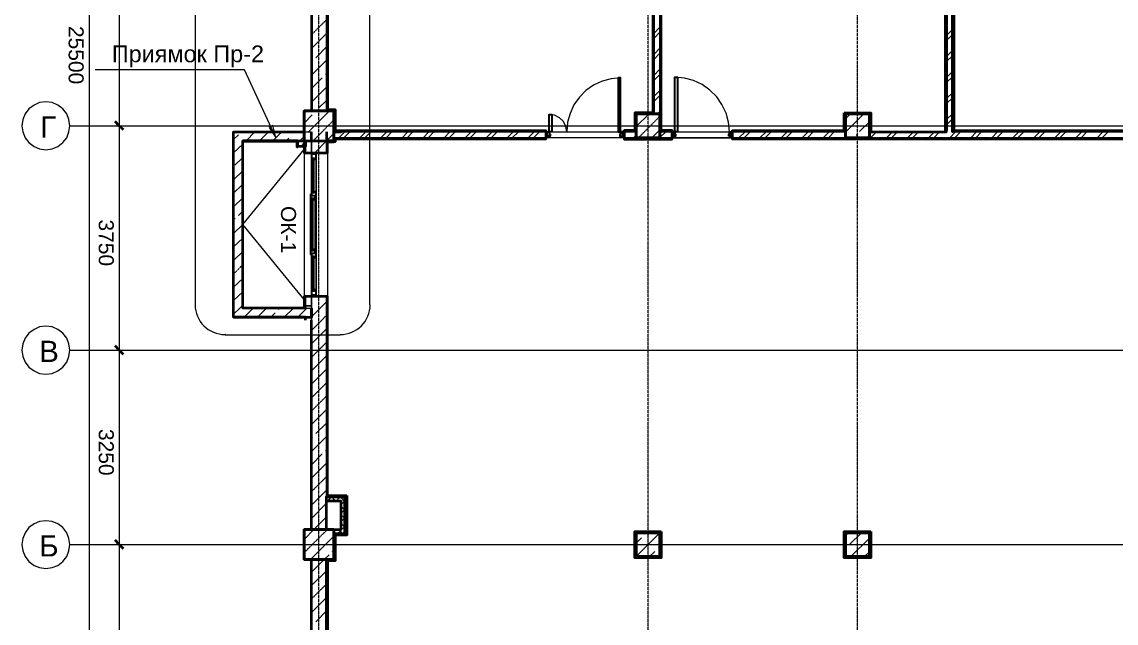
# Model space of a CAD drawing. Header units: millimetres. Extents: x -83618 to -12593, y -3271 to 55593.
# Drawn here: x -56740 to -38448, y 25109 to 35159 of the extents above; entities that cross this region are included whole.
import ezdxf

# ---------------------------------------------------------------- set-up
doc = ezdxf.new("R2010")
doc.units = ezdxf.units.MM
doc.linetypes.add('PDF_IMPORT', pattern=[1, 0.8, -0.2])
doc.layers.add('PDF _Геометрия', color=7, linetype='Continuous')
doc.layers.add('PDF _Текст', color=7, linetype='Continuous')
doc.styles.add('PDF Arial', font='arial.ttf')

msp = doc.modelspace()

# ---------------------------------------------------------------- linework, layer by layer
at = {"layer": 'PDF _Геометрия', "linetype": 'PDF_IMPORT', "lineweight": 9, "ltscale": 0.786667}
for points in [[(-51773.52465, 17656.98676), (-51773.52465, 47496.07923)], [(-46273.17257, 17656.98676), (-46273.17257, 47496.07923)], [(-42771.40877, 17656.98676), (-42771.40877, 47496.07923)]]:
    msp.add_lwpolyline(points, dxfattribs=at)
at = {"layer": 'PDF _Геометрия', "lineweight": 18}
for points in [[(-55618.26652, 46577.23674), (-55618.26652, 20769.19521)], [(-55114.38516, 46577.23674), (-55114.38516, 40424.80288), (-55114.38516, 33421.27529), (-55114.38516, 29673.92226), (-55114.38516, 26421.98199), (-55114.38516, 20769.19521)], [(-46171.54944, 33624.52156), (-46171.54944, 33641.45875), (-46171.54944, 40225.79091), (-46171.54944, 33641.45875)], [(-46074.1606, 40225.79091), (-46074.1606, 40204.61943), (-46074.1606, 33624.52156), (-46074.1606, 40204.61943)], [(-50922.43091, 30431.86146), (-50922.43091, 38498.19765)], [(-55618.26652, 35102.29128), (-55618.26652, 34310.47771), (-55618.26652, 33671.09883)], [(-52493.35518, 33226.49762), (-53018.40803, 34357.05497), (-55516.64339, 34357.05497)], [(-46734.71097, 34221.55746), (-46891.37996, 34208.85457), (-47039.58037, 34170.7459), (-47183.54647, 34102.99714), (-47310.57539, 34014.0769), (-47420.66712, 33899.75088), (-47513.82165, 33772.72196), (-47577.33611, 33628.75585), (-47619.67909, 33480.55545), (-47632.38198, 33323.88645), (-47649.31917, 33412.8067), (-47687.42784, 33493.25834), (-47750.9423, 33556.7728), (-47835.62824, 33599.11577), (-47924.54848, 33611.81866)], [(-45824.33707, 33323.88645), (-44913.96317, 33323.88645), (-44926.66606, 33480.55545), (-44969.00903, 33632.99015), (-45036.75778, 33776.95626), (-45125.67803, 33908.21947), (-45240.00405, 34018.3112), (-45367.03297, 34111.46574), (-45510.99907, 34179.21449), (-45663.43377, 34217.32317), (-45824.33707, 34234.26036)], [(-55160.96242, 33421.27529), (-55114.38516, 33421.27529), (-54961.95046, 33421.27529)], [(-53200.48281, 30224.38089), (-53200.48281, 33323.88645), (-51900.55357, 33323.88645)], [(-49406.55251, 33323.88645), (-49457.36408, 33323.88645), (-49605.56448, 33323.88645)], [(-47882.20551, 33323.88645), (-46734.71097, 33323.88645)], [(-44913.96317, 33281.54348), (-44913.96317, 33323.88645)], [(-43774.93721, 33323.88645), (-43825.74878, 33323.88645), (-43978.18348, 33323.88645)], [(-42572.39681, 33345.05794), (-42572.39681, 33323.88645)], [(-41280.93616, 33323.88645), (-41280.93616, 33345.05794)], [(-38554.04875, 33323.88645), (-38604.86032, 33323.88645), (-38753.06072, 33323.88645)], [(-53048.04811, 33171.45175), (-53048.04811, 31774.13367), (-53048.04811, 30372.5813), (-53048.04811, 33167.21746)], [(-51900.55357, 32972.43979), (-51900.55357, 33171.45175), (-51900.55357, 32972.43979), (-51997.94241, 32972.43979), (-52019.11389, 32972.43979), (-52019.11389, 30571.59326), (-51997.94241, 30571.59326), (-51997.94241, 30376.81559), (-51997.94241, 30571.59326), (-51900.55357, 30571.59326), (-51900.55357, 30372.5813), (-51900.55357, 30571.59326)], [(-51820.10192, 32972.43979), (-51650.73003, 32972.43979), (-51650.73003, 33171.45175), (-51650.73003, 32972.43979), (-51629.55855, 32972.43979), (-51629.55855, 30571.59326), (-51650.73003, 30571.59326), (-51820.10192, 30571.59326)], [(-51523.70112, 33222.26332), (-51405.1408, 33222.26332), (-47983.82865, 33222.26332)], [(-46671.19651, 33222.26332), (-46472.18454, 33222.26332), (-46671.19651, 33222.26332), (-46671.19651, 33251.9034), (-46671.19651, 33222.26332), (-47983.82865, 33222.26332), (-47983.82865, 33251.9034), (-47983.82865, 33222.26332), (-51405.1408, 33222.26332)], [(-49406.55251, 33222.26332), (-49457.36408, 33222.26332), (-49605.56448, 33222.26332)], [(-44913.96317, 33251.9034), (-44913.96317, 33222.26332), (-45870.91434, 33222.26332), (-46074.1606, 33222.26332), (-45870.91434, 33222.26332), (-44863.1516, 33222.26332), (-42970.42074, 33222.26332)], [(-44863.1516, 33251.9034), (-44863.1516, 33222.26332), (-45870.91434, 33222.26332), (-45870.91434, 33251.9034)], [(-42572.39681, 33222.26332), (-37580.16039, 33222.26332), (-36572.39765, 33222.26332), (-36390.32287, 33222.26332), (-36572.39765, 33222.26332)], [(-52019.11389, 30520.7817), (-53048.04811, 31774.13367), (-52019.11389, 33027.48565)], [(-51900.55357, 32947.034), (-51900.55357, 32252.60926), (-51900.55357, 32273.78075), (-51913.25646, 32273.78075), (-51913.25646, 31274.4866), (-51900.55357, 31274.4866), (-51900.55357, 31291.42379), (-51837.03911, 31291.42379), (-51837.03911, 32252.60926), (-51900.55357, 32252.60926), (-51900.55357, 32256.84356), (-51837.03911, 32256.84356), (-51837.03911, 31287.18949), (-51900.55357, 31287.18949), (-51900.55357, 31291.42379), (-51900.55357, 30596.99905)], [(-51820.10192, 32947.034), (-51820.10192, 30596.99905)], [(-52281.64032, 30372.5813), (-51997.94241, 30372.5813), (-51947.13084, 30372.5813), (-51900.55357, 30372.5813)], [(-51900.55357, 30224.38089), (-51997.94241, 30224.38089)], [(-53344.44892, 29927.98009), (-51422.07798, 29927.98009)], [(-55160.96242, 29673.92226), (-55114.38516, 29673.92226), (-54961.95046, 29673.92226)], [(-51650.73003, 27700.73975), (-51650.73003, 27751.55132), (-51650.73003, 27899.75172)], [(-51523.70112, 26620.99396), (-51405.1408, 26620.99396), (-51354.32923, 26620.99396), (-51354.32923, 27150.28112), (-51354.32923, 27201.09268), (-51650.73003, 27201.09268)], [(-51650.73003, 27150.28112), (-51650.73003, 26671.80553), (-51523.70112, 26671.80553)], [(-55160.96242, 26421.98199), (-55114.38516, 26421.98199), (-54961.95046, 26421.98199)]]:
    msp.add_lwpolyline(points, dxfattribs=at)
at = {"layer": 'PDF _Геометрия', "lineweight": 40}
for points in [[(-51900.55357, 40174.97935), (-51900.55357, 38625.22657), (-51900.55357, 38472.79187), (-51900.55357, 38625.22657), (-53200.48281, 38625.22657), (-53200.48281, 38472.79187), (-53200.48281, 35673.92141), (-53200.48281, 35521.48671), (-51900.55357, 35521.48671), (-51900.55357, 35673.92141), (-51900.55357, 35521.48671), (-51900.55357, 33671.09883)], [(-46192.72092, 40204.61943), (-46192.72092, 33641.45875), (-46472.18454, 33641.45875), (-46493.35603, 33641.45875), (-46493.35603, 33345.05794), (-46671.19651, 33345.05794), (-46671.19651, 33323.88645), (-46671.19651, 33222.26332), (-46671.19651, 33201.09184), (-45870.91434, 33201.09184), (-45870.91434, 33222.26332), (-45870.91434, 33323.88645), (-45870.91434, 33345.05794), (-46052.98912, 33345.05794), (-46052.98912, 33323.88645), (-46074.1606, 33323.88645), (-46074.1606, 33222.26332), (-46074.1606, 33624.52156), (-46472.18454, 33624.52156), (-46074.1606, 33624.52156), (-46074.1606, 33222.26332), (-46472.18454, 33222.26332), (-46074.1606, 33222.26332), (-46472.18454, 33222.26332), (-46472.18454, 33323.88645), (-46472.18454, 33345.05794), (-46472.18454, 33624.52156), (-46472.18454, 33222.26332), (-46472.18454, 33624.52156), (-46171.54944, 33624.52156), (-46074.1606, 33624.52156), (-46074.1606, 33323.88645), (-46052.98912, 33323.88645), (-46052.98912, 40204.61943)], [(-41162.37583, 37122.05106), (-41162.37583, 33345.05794), (-41183.54732, 33345.05794), (-37580.16039, 33345.05794), (-37580.16039, 33323.88645), (-37580.16039, 33222.26332), (-37580.16039, 33201.09184), (-44863.1516, 33201.09184), (-44863.1516, 33222.26332), (-44863.1516, 33323.88645), (-44863.1516, 33345.05794), (-42970.42074, 33345.05794), (-42970.42074, 33323.88645), (-42970.42074, 33222.26332), (-42572.39681, 33222.26332), (-42572.39681, 33323.88645), (-41280.93616, 33323.88645), (-41280.93616, 37122.05106)], [(-41183.54732, 37122.05106), (-41183.54732, 33323.88645), (-41183.54732, 33345.05794), (-41183.54732, 37122.05106)], [(-51629.55855, 35521.48671), (-51629.55855, 33671.09883), (-51650.73003, 33671.09883)], [(-51997.94241, 30173.56933), (-51997.94241, 30224.38089), (-53200.48281, 30224.38089), (-53200.48281, 30372.5813), (-53200.48281, 33171.45175), (-53200.48281, 33323.88645), (-52023.34819, 33323.88645), (-52023.34819, 33671.09883), (-52023.34819, 33171.45175), (-51523.70112, 33171.45175), (-51523.70112, 33671.09883), (-52023.34819, 33671.09883), (-51523.70112, 33671.09883), (-51523.70112, 33201.09184), (-51523.70112, 33222.26332), (-51523.70112, 33323.88645), (-51405.1408, 33323.88645), (-51523.70112, 33323.88645), (-51523.70112, 33345.05794), (-51523.70112, 33671.09883), (-51629.55855, 33671.09883), (-51629.55855, 33692.27031), (-51502.52963, 33692.27031), (-51502.52963, 33671.09883), (-51502.52963, 33345.05794), (-47983.82865, 33345.05794), (-47983.82865, 33323.88645), (-47983.82865, 33222.26332), (-47983.82865, 33201.09184), (-51405.1408, 33201.09184), (-51523.70112, 33201.09184), (-51502.52963, 33201.09184), (-51502.52963, 33154.51457), (-51523.70112, 33154.51457), (-51523.70112, 33201.09184)], [(-55042.4021, 33353.52653), (-55114.38516, 33421.27529), (-55182.13391, 33493.25834)], [(-51997.94241, 33069.82862), (-51997.94241, 33171.45175), (-51997.94241, 33074.06292), (-52124.97132, 33074.06292), (-52124.97132, 33171.45175), (-52146.14281, 33171.45175), (-53048.04811, 33171.45175), (-52023.34819, 33171.45175), (-52023.34819, 33323.88645)], [(-52124.97132, 33074.06292), (-52124.97132, 33171.45175), (-51997.94241, 33171.45175), (-51900.55357, 33171.45175), (-51900.55357, 33323.88645)], [(-51650.73003, 33323.88645), (-51650.73003, 33171.45175), (-51523.70112, 33171.45175), (-51629.55855, 33171.45175), (-51629.55855, 33154.51457), (-51523.70112, 33154.51457), (-51523.70112, 33171.45175)], [(-51650.73003, 26671.80553), (-51650.73003, 27226.49847), (-51629.55855, 27226.49847), (-51629.55855, 30173.56933), (-51629.55855, 30571.59326), (-51650.73003, 30571.59326), (-51900.55357, 30571.59326), (-51997.94241, 30571.59326), (-52019.11389, 30571.59326), (-52019.11389, 30376.81559), (-51997.94241, 30376.81559), (-51997.94241, 30372.5813), (-53048.04811, 30372.5813), (-53048.04811, 33171.45175), (-53048.04811, 33167.21746), (-52146.14281, 33167.21746), (-52146.14281, 33069.82862), (-52124.97132, 33069.82862)], [(-52019.11389, 33069.82862), (-52019.11389, 32972.43979), (-51997.94241, 32972.43979), (-51900.55357, 32972.43979), (-51650.73003, 32972.43979), (-51629.55855, 32972.43979), (-51629.55855, 33171.45175), (-51650.73003, 33171.45175)], [(-53200.48281, 30224.38089), (-51900.55357, 30224.38089), (-51900.55357, 30215.9123), (-53200.48281, 30215.9123)], [(-51900.55357, 26671.80553), (-51900.55357, 30173.56933)], [(-55042.4021, 29601.9392), (-55114.38516, 29673.92226), (-55182.13391, 29741.67101)], [(-46074.1606, 26620.99396), (-46472.18454, 26620.99396)], [(-46472.18454, 26620.99396), (-46472.18454, 26222.97003)], [(-46074.1606, 26222.97003), (-46074.1606, 26620.99396)], [(-42572.39681, 26620.99396), (-42970.42074, 26620.99396)], [(-42970.42074, 26620.99396), (-42970.42074, 26222.97003)], [(-42572.39681, 26222.97003), (-42572.39681, 26620.99396)], [(-55042.4021, 26349.99894), (-55114.38516, 26421.98199), (-55182.13391, 26493.96505)], [(-51650.73003, 26172.15846), (-51629.55855, 26172.15846), (-51629.55855, 21171.45345), (-51629.55855, 21188.39064), (-51523.70112, 21188.39064), (-51523.70112, 21171.45345), (-51629.55855, 21171.45345), (-51650.73003, 21171.45345), (-51650.73003, 26172.15846), (-51650.73003, 21171.45345), (-51900.55357, 21171.45345), (-51900.55357, 26172.15846)], [(-46472.18454, 26222.97003), (-46074.1606, 26222.97003)], [(-42970.42074, 26222.97003), (-42572.39681, 26222.97003)]]:
    msp.add_lwpolyline(points, dxfattribs=at)
at = {"layer": 'PDF _Геометрия', "lineweight": 18}
msp.add_lwpolyline([(-51422.07798, 38997.84472), (-53344.44892, 38997.84472, 0.4163171428), (-53844.09599, 38498.19765), (-53844.09599, 30431.86146, 0.4131355932), (-53344.44892, 29932.21439)], format="xyb", dxfattribs=at)
at = {"layer": 'PDF _Геометрия', "lineweight": 40}
for points in [[(-41302.10764, 33345.05794), (-41302.10764, 37105.11387), (-41280.93616, 37105.11387), (-41280.93616, 33345.05794)], [(-42991.59223, 33641.45875), (-42551.22532, 33641.45875), (-42551.22532, 33624.52156), (-42991.59223, 33624.52156)], [(-42991.59223, 33345.05794), (-42991.59223, 33624.52156), (-42970.42074, 33624.52156), (-42970.42074, 33345.05794)], [(-42572.39681, 33624.52156), (-42572.39681, 33222.26332), (-42970.42074, 33222.26332), (-42970.42074, 33624.52156)], [(-42572.39681, 33624.52156), (-42970.42074, 33624.52156), (-42970.42074, 33222.26332), (-42572.39681, 33222.26332)], [(-42551.22532, 33624.52156), (-42551.22532, 33345.05794), (-42572.39681, 33345.05794), (-42572.39681, 33624.52156)], [(-51900.55357, 30372.5813), (-51900.55357, 30224.38089)], [(-51523.70112, 26671.80553), (-51405.1408, 26671.80553), (-51405.1408, 27150.28112), (-51650.73003, 27150.28112), (-51650.73003, 27226.49847), (-51328.92345, 27226.49847), (-51328.92345, 27201.09268), (-51328.92345, 27150.28112), (-51328.92345, 26595.58818), (-51354.32923, 26595.58818), (-51405.1408, 26595.58818), (-51523.70112, 26595.58818)], [(-51629.55855, 27243.43565), (-51328.92345, 27243.43565), (-51328.92345, 27226.49847), (-51629.55855, 27226.49847)], [(-51307.75196, 27243.43565), (-51307.75196, 26578.65099), (-51328.92345, 26578.65099), (-51328.92345, 27243.43565)], [(-51523.70112, 26671.80553), (-51523.70112, 26172.15846), (-52023.34819, 26172.15846), (-52023.34819, 26671.80553)], [(-51523.70112, 26671.80553), (-52023.34819, 26671.80553), (-52023.34819, 26172.15846), (-51523.70112, 26172.15846)], [(-51523.70112, 26172.15846), (-51523.70112, 26595.58818), (-51502.52963, 26595.58818), (-51502.52963, 26172.15846)], [(-51328.92345, 26578.65099), (-51502.52963, 26578.65099), (-51502.52963, 26595.58818), (-51328.92345, 26595.58818)], [(-46052.98912, 26642.16545), (-46052.98912, 26222.97003), (-46052.98912, 26201.79854), (-46472.18454, 26201.79854), (-46493.35603, 26201.79854), (-46493.35603, 26620.99396), (-46493.35603, 26642.16545), (-46074.1606, 26642.16545)], [(-46074.1606, 26620.99396), (-46074.1606, 26222.97003), (-46472.18454, 26222.97003), (-46472.18454, 26620.99396)], [(-46074.1606, 26620.99396), (-46472.18454, 26620.99396), (-46472.18454, 26222.97003), (-46074.1606, 26222.97003)], [(-42551.22532, 26642.16545), (-42551.22532, 26222.97003), (-42551.22532, 26201.79854), (-42970.42074, 26201.79854), (-42991.59223, 26201.79854), (-42991.59223, 26620.99396), (-42991.59223, 26642.16545), (-42572.39681, 26642.16545)], [(-42572.39681, 26620.99396), (-42572.39681, 26222.97003), (-42970.42074, 26222.97003), (-42970.42074, 26620.99396)], [(-42572.39681, 26620.99396), (-42970.42074, 26620.99396), (-42970.42074, 26222.97003), (-42572.39681, 26222.97003)], [(-51629.55855, 26172.15846), (-51502.52963, 26172.15846), (-51502.52963, 26150.98697), (-51629.55855, 26150.98697)]]:
    msp.add_lwpolyline(points, close=True, dxfattribs=at)
at = {"layer": 'PDF _Геометрия', "lineweight": 18}
for points in [[(-51650.73003, 35521.48671), (-51650.73003, 33671.09883), (-51650.73003, 35521.48671), (-51650.73003, 35872.93338)], [(-56338.09705, 33823.53353), (-56443.95448, 33810.83063), (-56537.10902, 33768.48766), (-56621.79496, 33704.9732), (-56685.30942, 33624.52156), (-56723.4181, 33527.13272), (-56740.35529, 33421.27529), (-56723.4181, 33319.65216), (-56685.30942, 33222.26332), (-56621.79496, 33141.81167), (-56537.10902, 33078.29722), (-56443.95448, 33035.95424), (-56338.09705, 33023.25135), (-56236.47392, 33035.95424), (-56139.08508, 33078.29722), (-56054.39914, 33141.81167), (-55990.88468, 33222.26332), (-55952.776, 33319.65216), (-55940.07311, 33421.27529), (-55952.776, 33527.13272), (-55990.88468, 33624.52156), (-56054.39914, 33704.9732), (-56139.08508, 33768.48766), (-56236.47392, 33810.83063)], [(-53200.48281, 30224.38089), (-53200.48281, 33323.88645), (-52023.34819, 33323.88645), (-53200.48281, 33323.88645)], [(-52493.35518, 33226.49762), (-52544.16675, 33425.50959), (-52607.6812, 33395.86951)], [(-47983.82865, 33323.88645), (-51405.1408, 33323.88645)], [(-46472.18454, 33323.88645), (-46671.19651, 33323.88645)], [(-45870.91434, 33323.88645), (-46052.98912, 33323.88645)], [(-42970.42074, 33323.88645), (-44863.1516, 33323.88645)], [(-37580.16039, 33323.88645), (-41183.54732, 33323.88645)], [(-51997.94241, 33069.82862), (-51997.94241, 32972.43979)], [(-51900.55357, 32866.58236), (-51900.55357, 32320.35801), (-51879.38208, 32320.35801), (-51879.38208, 32866.58236)], [(-51879.38208, 32883.51954), (-51879.38208, 32299.18653), (-51875.14779, 32299.18653), (-51875.14779, 32883.51954)], [(-51875.14779, 32299.18653), (-51875.14779, 32883.51954), (-51858.2106, 32883.51954), (-51858.2106, 32299.18653)], [(-51858.2106, 32883.51954), (-51858.2106, 32299.18653), (-51853.9763, 32299.18653), (-51853.9763, 32883.51954)], [(-51853.9763, 32320.35801), (-51853.9763, 32866.58236), (-51820.10192, 32866.58236), (-51820.10192, 32320.35801)], [(-51896.31927, 32210.26629), (-51896.31927, 31333.76676), (-51892.08497, 31333.76676), (-51892.08497, 32210.26629)], [(-51892.08497, 31333.76676), (-51892.08497, 32210.26629), (-51875.14779, 32210.26629), (-51875.14779, 31333.76676)], [(-51875.14779, 32210.26629), (-51875.14779, 31333.76676), (-51870.91349, 31333.76676), (-51870.91349, 32210.26629)], [(-51820.10192, 32235.67207), (-51820.10192, 31308.36098), (-51837.03911, 31308.36098), (-51837.03911, 32235.67207)], [(-51896.31927, 32189.0948), (-51896.31927, 31354.93825), (-51913.25646, 31354.93825), (-51913.25646, 32189.0948)], [(-51837.03911, 32189.0948), (-51837.03911, 31354.93825), (-51870.91349, 31354.93825), (-51870.91349, 32189.0948)], [(-51900.55357, 31223.67504), (-51900.55357, 30681.68499), (-51879.38208, 30681.68499), (-51879.38208, 31223.67504)], [(-51879.38208, 31244.84652), (-51879.38208, 30660.51351), (-51875.14779, 30660.51351), (-51875.14779, 31244.84652)], [(-51875.14779, 30660.51351), (-51875.14779, 31244.84652), (-51858.2106, 31244.84652), (-51858.2106, 30660.51351)], [(-51858.2106, 31244.84652), (-51858.2106, 30660.51351), (-51853.9763, 30660.51351), (-51853.9763, 31244.84652)], [(-51853.9763, 30681.68499), (-51853.9763, 31223.67504), (-51820.10192, 31223.67504), (-51820.10192, 30681.68499)], [(-51650.73003, 30173.56933), (-51650.73003, 27226.49847), (-51650.73003, 30173.56933), (-51650.73003, 30571.59326)], [(-51900.55357, 30224.38089), (-51900.55357, 30173.56933)], [(-56338.09705, 30071.94619), (-56443.95448, 30059.2433), (-56537.10902, 30016.90033), (-56621.79496, 29953.38587), (-56685.30942, 29872.93422), (-56723.4181, 29775.54539), (-56740.35529, 29673.92226), (-56723.4181, 29568.06482), (-56685.30942, 29470.67599), (-56621.79496, 29390.22434), (-56537.10902, 29326.70988), (-56443.95448, 29284.36691), (-56338.09705, 29271.66402), (-56236.47392, 29284.36691), (-56139.08508, 29326.70988), (-56054.39914, 29390.22434), (-55990.88468, 29470.67599), (-55952.776, 29568.06482), (-55940.07311, 29673.92226), (-55952.776, 29775.54539), (-55990.88468, 29872.93422), (-56054.39914, 29953.38587), (-56139.08508, 30016.90033), (-56236.47392, 30059.2433)], [(-56338.09705, 26820.00593), (-56443.95448, 26807.30304), (-56537.10902, 26769.19437), (-56621.79496, 26705.67991), (-56685.30942, 26620.99396), (-56723.4181, 26523.60513), (-56740.35529, 26421.98199), (-56723.4181, 26316.12456), (-56685.30942, 26222.97003), (-56621.79496, 26138.28408), (-56537.10902, 26074.76962), (-56443.95448, 26036.66095), (-56338.09705, 26019.72376), (-56236.47392, 26036.66095), (-56139.08508, 26074.76962), (-56054.39914, 26138.28408), (-55990.88468, 26222.97003), (-55952.776, 26316.12456), (-55940.07311, 26421.98199), (-55952.776, 26523.60513), (-55990.88468, 26620.99396), (-56054.39914, 26705.67991), (-56139.08508, 26769.19437), (-56236.47392, 26807.30304)], [(-51900.55357, 26167.92416), (-52010.6453, 26167.92416), (-52010.6453, 26172.15846), (-52010.6453, 26167.92416)]]:
    msp.add_lwpolyline(points, close=True, dxfattribs=at)
at = {"layer": 'PDF _Геометрия', "color": 49, "linetype": 'PDF_IMPORT', "lineweight": 9, "ltscale": 0.070711, "true_color": 0x474747}
for points in [[(-51900.55357, 34941.38799), (-51650.73003, 35191.21153)], [(-51900.55357, 28653.45663), (-51650.73003, 28903.28016)]]:
    msp.add_lwpolyline(points, dxfattribs=at)
at = {"layer": 'PDF _Геометрия', "lineweight": 9}
for points in [[(-41183.54732, 35148.86855), (-41170.84443, 35148.86855)], [(-51650.73003, 35047.24542), (-51638.02714, 35047.24542)], [(-51646.49574, 35038.77683), (-51650.73003, 35043.01112)], [(-46171.54944, 34971.02807), (-46074.1606, 35072.6512)], [(-46171.54944, 34886.34213), (-46074.1606, 34987.96526)], [(-46074.1606, 35047.24542), (-46052.98912, 35047.24542)], [(-41280.93616, 34932.9194), (-41183.54732, 35034.54253)], [(-41280.93616, 34848.23345), (-41183.54732, 34949.85658)], [(-51650.73003, 34843.99915), (-51638.02714, 34843.99915)], [(-46065.69201, 34776.2504), (-46074.1606, 34763.54751)], [(-41302.10764, 34843.99915), (-41280.93616, 34843.99915)], [(-41162.37583, 34763.54751), (-41175.07872, 34784.71899)], [(-46184.25233, 34742.37602), (-46171.54944, 34742.37602)], [(-46171.54944, 34619.5814), (-46074.1606, 34721.20454)], [(-46171.54944, 34534.89546), (-46074.1606, 34636.51859)], [(-46074.1606, 34640.75289), (-46052.98912, 34640.75289)], [(-41302.10764, 34640.75289), (-41280.93616, 34640.75289)], [(-41285.17045, 34568.76984), (-41302.10764, 34594.17562)], [(-41280.93616, 34581.47273), (-41183.54732, 34683.09586)], [(-41280.93616, 34496.78678), (-41183.54732, 34594.17562)], [(-41183.54732, 34742.37602), (-41170.84443, 34742.37602)], [(-51650.73003, 34539.12975), (-51638.02714, 34539.12975)], [(-46184.25233, 34539.12975), (-46171.54944, 34539.12975)], [(-41302.10764, 34488.31819), (-41302.10764, 34488.31819)], [(-41183.54732, 34437.50662), (-41170.84443, 34437.50662)], [(-46180.01803, 34373.99216), (-46192.72092, 34352.82068)], [(-46184.25233, 34234.26036), (-46171.54944, 34234.26036)], [(-46171.54944, 34268.13473), (-46074.1606, 34369.75787)], [(-46171.54944, 34183.44879), (-46074.1606, 34280.83762)], [(-46074.1606, 34335.88349), (-46052.98912, 34335.88349)], [(-41302.10764, 34335.88349), (-41280.93616, 34335.88349)], [(-41280.93616, 34230.02606), (-41183.54732, 34327.41489)], [(-41280.93616, 34145.34011), (-41183.54732, 34242.72895)], [(-41166.61013, 34162.2773), (-41183.54732, 34187.68309)], [(-41183.54732, 34031.01409), (-41170.84443, 34031.01409)], [(-51650.73003, 33929.39096), (-51638.02714, 33929.39096)], [(-51629.55855, 33992.90541), (-51646.49574, 34022.54549)], [(-51629.55855, 33878.57939), (-51646.49574, 33853.17361)], [(-46171.54944, 33891.28228), (-46175.78374, 33895.51658)], [(-46171.54944, 33916.68806), (-46074.1606, 34014.0769)], [(-46171.54944, 33832.00212), (-46074.1606, 33929.39096), (-46052.98912, 33929.39096)], [(-41280.93616, 33878.57939), (-41183.54732, 33975.96823)], [(-41280.93616, 33793.89345), (-41183.54732, 33891.28228)], [(-41162.37583, 33920.92236), (-41170.84443, 33903.98517)], [(-51650.73003, 33726.14469), (-51638.02714, 33726.14469)], [(-46112.26928, 33624.52156), (-46074.1606, 33662.63023)], [(-46057.22341, 33688.03601), (-46074.1606, 33717.6761)], [(-41302.10764, 33726.14469), (-41280.93616, 33726.14469)], [(-46472.18454, 33599.11577), (-46476.41884, 33603.35007)], [(-46387.4986, 33624.52156), (-46353.62422, 33624.52156)], [(-46184.25233, 33624.52156), (-46171.54944, 33624.52156)], [(-46074.1606, 33522.89842), (-46052.98912, 33522.89842)], [(-42966.18645, 33624.52156), (-42970.42074, 33628.75585)], [(-42830.68894, 33624.52156), (-42796.81456, 33624.52156)], [(-42733.3001, 33624.52156), (-42746.00299, 33641.45875)], [(-42551.22532, 33544.06991), (-42559.69391, 33531.36702)], [(-41302.10764, 33522.89842), (-41280.93616, 33522.89842)], [(-41280.93616, 33505.96123), (-41285.17045, 33501.72694)], [(-41280.93616, 33527.13272), (-41183.54732, 33624.52156), (-41170.84443, 33624.52156)], [(-41280.93616, 33438.21248), (-41183.54732, 33539.83561)], [(-41179.31302, 33573.70999), (-41183.54732, 33577.94429)], [(-51515.23252, 33463.61826), (-51523.70112, 33450.91537)], [(-51477.12385, 33323.88645), (-51481.35815, 33323.88645)], [(-51443.24947, 33222.26332), (-51405.1408, 33260.372), (-51341.62634, 33323.88645)], [(-51350.09493, 33345.05794), (-51358.56353, 33332.35505)], [(-51358.56353, 33222.26332), (-51256.94039, 33323.88645)], [(-51091.8028, 33222.26332), (-50990.17967, 33323.88645)], [(-51007.11686, 33222.26332), (-50905.49372, 33323.88645)], [(-50740.35613, 33222.26332), (-50638.733, 33323.88645)], [(-50651.43589, 33222.26332), (-50554.04706, 33323.88645)], [(-50541.34416, 33328.12075), (-50549.81276, 33345.05794)], [(-50384.67517, 33222.26332), (-50287.28633, 33323.88645)], [(-50299.98922, 33222.26332), (-50202.60039, 33323.88645)], [(-50033.2285, 33222.26332), (-49935.83966, 33323.88645)], [(-49948.54255, 33222.26332), (-49851.15372, 33323.88645)], [(-49944.30826, 33345.05794), (-49944.30826, 33340.82364)], [(-49681.78183, 33222.26332), (-49584.39299, 33323.88645)], [(-49597.09588, 33222.26332), (-49495.47275, 33323.88645)], [(-49330.33516, 33222.26332), (-49228.71203, 33323.88645)], [(-49245.64922, 33222.26332), (-49144.02608, 33323.88645)], [(-49131.32319, 33323.88645), (-49144.02608, 33345.05794)], [(-48978.88849, 33222.26332), (-48877.26536, 33323.88645)], [(-48894.20255, 33222.26332), (-48792.57941, 33323.88645)], [(-48657.0819, 33336.58935), (-48665.5505, 33323.88645)], [(-48627.44182, 33222.26332), (-48525.81869, 33323.88645)], [(-48542.75588, 33222.26332), (-48441.13274, 33323.88645)], [(-48275.99515, 33222.26332), (-48174.37202, 33323.88645)], [(-48187.07491, 33222.26332), (-48089.68608, 33323.88645)], [(-48085.45178, 33340.82364), (-48085.45178, 33345.05794)], [(-46548.40189, 33323.88645), (-46552.63619, 33323.88645)], [(-46489.12173, 33421.27529), (-46472.18454, 33421.27529)], [(-46074.1606, 33311.18356), (-46061.45771, 33323.88645)], [(-46074.1606, 33226.49762), (-45976.77177, 33323.88645)], [(-44786.93425, 33332.35505), (-44791.16855, 33323.88645)], [(-44753.05987, 33222.26332), (-44651.43674, 33323.88645)], [(-44668.37393, 33222.26332), (-44566.75079, 33323.88645)], [(-44401.6132, 33222.26332), (-44299.99007, 33323.88645)], [(-44316.92726, 33222.26332), (-44215.30412, 33323.88645)], [(-44050.16653, 33222.26332), (-43948.5434, 33323.88645)], [(-43965.48059, 33328.12075), (-43969.71489, 33323.88645)], [(-43965.48059, 33222.26332), (-43863.85746, 33323.88645)], [(-43851.15456, 33323.88645), (-43863.85746, 33345.05794)], [(-43698.71986, 33222.26332), (-43597.09673, 33323.88645)], [(-43609.79962, 33222.26332), (-43512.41079, 33323.88645)], [(-43343.0389, 33222.26332), (-43245.65006, 33323.88645)], [(-43258.35295, 33222.26332), (-43160.96412, 33323.88645)], [(-43021.23231, 33345.05794), (-43025.46661, 33332.35505)], [(-42572.39681, 33290.01208), (-42538.52243, 33323.88645)], [(-42555.45962, 33222.26332), (-42453.83648, 33323.88645)], [(-42288.69889, 33222.26332), (-42187.07576, 33323.88645)], [(-42204.01295, 33222.26332), (-42102.38981, 33323.88645)], [(-41937.25222, 33222.26332), (-41835.62909, 33323.88645)], [(-41852.56628, 33222.26332), (-41750.94315, 33323.88645)], [(-41585.80555, 33222.26332), (-41484.18242, 33323.88645)], [(-41496.88531, 33222.26332), (-41399.49648, 33323.88645)], [(-41230.12459, 33222.26332), (-41132.73575, 33323.88645)], [(-41141.20435, 33340.82364), (-41153.90724, 33323.88645)], [(-41145.43864, 33222.26332), (-41048.04981, 33323.88645)], [(-40916.78659, 33328.12075), (-40921.02089, 33323.88645)], [(-40878.67792, 33222.26332), (-40781.28908, 33323.88645)], [(-40793.99198, 33222.26332), (-40696.60314, 33323.88645)], [(-40527.23125, 33222.26332), (-40429.84241, 33323.88645)], [(-40442.54531, 33222.26332), (-40340.92217, 33323.88645)], [(-40175.78458, 33222.26332), (-40074.16145, 33323.88645)], [(-40091.09864, 33222.26332), (-39989.4755, 33323.88645)], [(-39981.00691, 33323.88645), (-39989.4755, 33345.05794)], [(-39824.33791, 33222.26332), (-39722.71478, 33323.88645)], [(-39739.65197, 33222.26332), (-39638.02884, 33323.88645)], [(-39502.53132, 33336.58935), (-39510.99992, 33323.88645)], [(-39472.89124, 33222.26332), (-39371.26811, 33323.88645)], [(-39388.2053, 33222.26332), (-39286.58217, 33323.88645)], [(-39383.971, 33345.05794), (-39383.971, 33340.82364)], [(-39146.85036, 33345.05794), (-39155.31895, 33328.12075)], [(-39121.44458, 33222.26332), (-39019.82144, 33323.88645)], [(-39032.52433, 33222.26332), (-38935.1355, 33323.88645)], [(-38935.1355, 33340.82364), (-38935.1355, 33345.05794)], [(-38765.76361, 33222.26332), (-38668.37477, 33323.88645)], [(-38681.07767, 33222.26332), (-38583.68883, 33323.88645)], [(-38570.98594, 33323.88645), (-38583.68883, 33345.05794)], [(-52010.6453, 33158.74886), (-52010.6453, 33158.74886)], [(-52010.6453, 33158.74886), (-52010.6453, 33158.74886)], [(-51468.65525, 33218.02902), (-51434.78088, 33218.02902)], [(-51172.25445, 33201.09184), (-51184.95734, 33222.26332)], [(-51163.78585, 33218.02902), (-51129.91148, 33218.02902)], [(-50952.07099, 33222.26332), (-50952.07099, 33218.02902)], [(-50554.04706, 33218.02902), (-50520.17268, 33218.02902)], [(-50257.64625, 33205.32613), (-50257.64625, 33201.09184)], [(-50249.17766, 33218.02902), (-50215.30328, 33218.02902)], [(-50126.38304, 33218.02902), (-50130.61733, 33222.26332), (-50134.85163, 33213.79473)], [(-50045.93139, 33218.02902), (-50012.05701, 33218.02902)], [(-49893.49669, 33222.26332), (-49906.19958, 33201.09184)], [(-49766.46777, 33201.09184), (-49779.17066, 33222.26332)], [(-49537.81572, 33218.02902), (-49503.94135, 33218.02902)], [(-49304.92938, 33222.26332), (-49309.16367, 33222.26332)], [(-49232.94632, 33218.02902), (-49199.07195, 33218.02902)], [(-49072.04303, 33222.26332), (-49084.74592, 33201.09184)], [(-48928.07692, 33218.02902), (-48894.20255, 33218.02902)], [(-48843.39098, 33213.79473), (-48851.85957, 33201.09184)], [(-48712.12777, 33209.56043), (-48720.59636, 33222.26332)], [(-48356.4468, 33201.09184), (-48364.9154, 33218.02902)], [(-48318.33813, 33218.02902), (-48284.46375, 33218.02902)], [(-48013.46873, 33218.02902), (-47983.82865, 33218.02902)], [(-46671.19651, 33218.02902), (-46658.49362, 33218.02902)], [(-46514.52751, 33222.26332), (-46472.18454, 33264.60629)], [(-46256.23538, 33222.26332), (-46264.70398, 33209.56043)], [(-46082.6292, 33218.02902), (-46048.75482, 33218.02902)], [(-46023.34904, 33222.26332), (-46036.05193, 33201.09184)], [(-45892.08582, 33201.09184), (-45904.78871, 33222.26332)], [(-44846.21441, 33213.79473), (-44850.44871, 33222.26332)], [(-44761.52847, 33218.02902), (-44727.65409, 33218.02902)], [(-44613.32806, 33222.26332), (-44626.03095, 33201.09184)], [(-44486.29915, 33201.09184), (-44494.76774, 33222.26332)], [(-44456.65907, 33218.02902), (-44422.78469, 33218.02902)], [(-44024.76075, 33218.02902), (-44028.99505, 33222.26332)], [(-43846.92027, 33218.02902), (-43813.04589, 33218.02902)], [(-43542.05087, 33218.02902), (-43508.17649, 33218.02902)], [(-43431.95914, 33209.56043), (-43440.42773, 33222.26332)], [(-43440.42773, 33222.26332), (-43440.42773, 33222.26332)], [(-43338.8046, 33218.02902), (-43304.93022, 33218.02902)], [(-43207.54139, 33222.26332), (-43216.00998, 33209.56043)], [(-43076.27817, 33201.09184), (-43084.74677, 33213.79473)], [(-42991.59223, 33222.26332), (-42970.42074, 33243.43481)], [(-42830.68894, 33218.02902), (-42796.81456, 33218.02902)], [(-42525.81954, 33218.02902), (-42491.94516, 33218.02902)], [(-42491.94516, 33201.09184), (-42491.94516, 33205.32613)], [(-42220.95014, 33218.02902), (-42187.07576, 33218.02902)], [(-41924.54933, 33205.32613), (-41928.78363, 33201.09184)], [(-41797.52042, 33222.26332), (-41801.75471, 33213.79473)], [(-41611.21134, 33218.02902), (-41577.33696, 33218.02902)], [(-41306.34194, 33218.02902), (-41272.46756, 33218.02902)], [(-41107.32997, 33201.09184), (-41107.32997, 33201.09184)], [(-41103.09567, 33218.02902), (-41069.22129, 33218.02902)], [(-40611.9172, 33201.09184), (-40624.62009, 33222.26332)], [(-40594.98001, 33218.02902), (-40561.10563, 33218.02902)], [(-40391.73374, 33222.26332), (-40391.73374, 33222.26332)], [(-40290.11061, 33218.02902), (-40256.23623, 33218.02902)], [(-39985.24121, 33218.02902), (-39951.36683, 33218.02902)], [(-39561.81149, 33213.79473), (-39570.28008, 33222.26332)], [(-39375.50241, 33218.02902), (-39341.62803, 33218.02902)], [(-39206.13052, 33201.09184), (-39214.59911, 33218.02902)], [(-39100.27309, 33218.02902), (-39112.97598, 33201.09184)], [(-39070.63301, 33218.02902), (-39036.75863, 33218.02902)], [(-38867.38674, 33218.02902), (-38833.51236, 33218.02902)], [(-38744.59212, 33218.02902), (-38748.82642, 33222.26332)], [(-51629.55855, 33061.36003), (-51646.49574, 33031.71995)], [(-51650.73003, 30575.82756), (-51638.02714, 30575.82756)], [(-51650.73003, 30372.5813), (-51638.02714, 30372.5813)], [(-51638.02714, 30347.17551), (-51650.73003, 30368.347)], [(-53086.15679, 30215.9123), (-53081.92249, 30224.38089)], [(-52874.44193, 30215.9123), (-52870.20763, 30224.38089)], [(-52662.72707, 30215.9123), (-52658.49277, 30224.38089)], [(-52451.01221, 30215.9123), (-52442.54361, 30224.38089)], [(-52239.29735, 30215.9123), (-52230.82875, 30224.38089)], [(-52023.34819, 30215.9123), (-52019.11389, 30224.38089)], [(-51629.55855, 30220.1466), (-51633.79284, 30207.4437)], [(-51650.73003, 30067.7119), (-51638.02714, 30067.7119)], [(-51650.73003, 29457.9731), (-51638.02714, 29457.9731)], [(-51629.55855, 29407.16153), (-51638.02714, 29390.22434)], [(-51629.55855, 29318.24129), (-51638.02714, 29330.94418)], [(-51650.73003, 29254.72683), (-51638.02714, 29254.72683)], [(-51650.73003, 28949.85743), (-51638.02714, 28949.85743)], [(-51638.02714, 28373.99301), (-51650.73003, 28357.05582)], [(-51650.73003, 28340.11863), (-51638.02714, 28340.11863)], [(-51650.73003, 28136.87237), (-51638.02714, 28136.87237)], [(-51642.26144, 28119.93518), (-51650.73003, 28132.63807)], [(-51650.73003, 27832.00297), (-51638.02714, 27832.00297)], [(-51629.55855, 27984.43767), (-51633.79284, 27975.96907)], [(-51350.09493, 27243.43565), (-51358.56353, 27230.73276)], [(-51307.75196, 27116.40674), (-51320.45485, 27095.23525)], [(-46472.18454, 26549.01091), (-46484.88743, 26532.07372)], [(-46319.74984, 26620.99396), (-46328.21843, 26642.16545)], [(-46052.98912, 26570.1824), (-46052.98912, 26570.1824)], [(-42915.37488, 26620.99396), (-42915.37488, 26620.99396)], [(-42551.22532, 26633.69686), (-42563.92821, 26612.52537)], [(-46489.12173, 26409.2791), (-46472.18454, 26409.2791)], [(-46074.1606, 26510.90224), (-46052.98912, 26510.90224)], [(-42572.39681, 26430.45059), (-42572.39681, 26434.68489)], [(-42559.69391, 26417.7477), (-42572.39681, 26396.57621)], [(-46285.87546, 26206.03284), (-46252.00109, 26206.03284)], [(-42830.68894, 26206.03284), (-42796.81456, 26206.03284)], [(-42801.04886, 26201.79854), (-42801.04886, 26201.79854)], [(-42674.01994, 26222.97003), (-42678.25424, 26210.26713)], [(-51650.73003, 26104.4097), (-51638.02714, 26104.4097)], [(-51650.73003, 25901.16344), (-51638.02714, 25901.16344)], [(-51642.26144, 25888.46055), (-51650.73003, 25896.92914)], [(-51629.55855, 25659.8085), (-51646.49574, 25689.44858)], [(-51650.73003, 25596.29404), (-51638.02714, 25596.29404)]]:
    msp.add_lwpolyline(points, dxfattribs=at)
at = {"layer": 'PDF _Геометрия', "color": 49, "lineweight": 9, "true_color": 0x474747}
for points in [[(-51900.55357, 34716.97024), (-51650.73003, 34966.79377)], [(-51828.57052, 34560.30124), (-51650.73003, 34742.37602)], [(-51900.55357, 34268.13473), (-51650.73003, 34517.95827)], [(-51887.85068, 34505.25538), (-51883.61638, 34509.48967)], [(-51900.55357, 34043.71698), (-51718.47879, 34225.79176)], [(-51663.43293, 34280.83762), (-51659.19863, 34285.07192)], [(-51900.55357, 33819.29923), (-51650.73003, 34069.12276)], [(-51773.52465, 33721.91039), (-51650.73003, 33844.70501)], [(-51947.13084, 33323.88645), (-51595.68417, 33671.09883)], [(-51828.57052, 33662.63023), (-51828.57052, 33666.86453)], [(-52023.34819, 33467.85256), (-51887.85068, 33607.58437)], [(-46472.18454, 33408.5724), (-46256.23538, 33624.52156)], [(-42970.42074, 33315.41786), (-42665.55134, 33624.52156)], [(-42961.95215, 33552.5385), (-42889.9691, 33624.52156)], [(-42737.5344, 33328.12075), (-42572.39681, 33489.02405)], [(-52993.00225, 33171.45175), (-52844.80185, 33323.88645)], [(-52768.5845, 33171.45175), (-52620.3841, 33323.88645)], [(-52544.16675, 33171.45175), (-52395.96634, 33323.88645)], [(-51900.55357, 33146.04597), (-51722.71309, 33323.88645)], [(-51646.49574, 33171.45175), (-51523.70112, 33294.24637)], [(-46209.65811, 33222.26332), (-46074.1606, 33357.76083)], [(-53200.48281, 33192.62324), (-53120.03117, 33268.84059)], [(-53200.48281, 32968.20549), (-53048.04811, 33116.40589)], [(-52319.74899, 33171.45175), (-52277.40602, 33213.79473)], [(-52222.36016, 33268.84059), (-52222.36016, 33273.07489)], [(-52095.33124, 33171.45175), (-52023.34819, 33243.43481)], [(-51845.50771, 32972.43979), (-51650.73003, 33171.45175)], [(-42792.58026, 33268.84059), (-42788.34596, 33273.07489)], [(-42614.73978, 33222.26332), (-42572.39681, 33264.60629)], [(-53179.31133, 32764.95922), (-53048.04811, 32891.98814)], [(-53200.48281, 32519.36998), (-53048.04811, 32667.57039)], [(-53200.48281, 32294.95223), (-53064.9853, 32430.44974)], [(-53200.48281, 32070.53448), (-53048.04811, 32218.73488)], [(-53179.31133, 31867.28821), (-53175.07703, 31871.52251)], [(-53120.03117, 31922.33408), (-53048.04811, 31994.31713)], [(-53200.48281, 31621.69897), (-53048.04811, 31769.89938)], [(-53200.48281, 31397.28122), (-53048.04811, 31545.48162)], [(-53200.48281, 31172.86347), (-53048.04811, 31321.06387)], [(-53200.48281, 30724.02796), (-53048.04811, 30872.22837)], [(-53200.48281, 30499.61021), (-53048.04811, 30647.81061)], [(-53200.48281, 30275.19246), (-53098.85968, 30372.5813), (-53048.04811, 30423.39286)], [(-53009.93944, 30241.31808), (-52874.44193, 30372.5813)], [(-52802.45888, 30224.38089), (-52650.02418, 30372.5813)], [(-52353.62337, 30224.38089), (-52201.18867, 30372.5813)], [(-52129.20562, 30224.38089), (-51976.77092, 30372.5813)], [(-51904.78787, 30224.38089), (-51900.55357, 30228.61519), (-51650.73003, 30478.43873)], [(-51900.55357, 30453.03294), (-51887.85068, 30465.73583)], [(-51828.57052, 30520.7817), (-51828.57052, 30520.7817)], [(-52578.04112, 30224.38089), (-52506.05807, 30296.36395)], [(-52446.77791, 30351.40981), (-52446.77791, 30355.64411)], [(-51900.55357, 29999.96314), (-51726.94738, 30173.56933), (-51663.43293, 30241.31808)], [(-51900.55357, 29775.54539), (-51650.73003, 30029.60322)], [(-51900.55357, 29326.70988), (-51650.73003, 29576.53342)], [(-51887.85068, 29114.99502), (-51650.73003, 29352.11567)], [(-51900.55357, 28877.87438), (-51650.73003, 29127.69791)], [(-51900.55357, 28429.03887), (-51650.73003, 28678.86241)], [(-51828.57052, 28276.60417), (-51650.73003, 28454.44466)], [(-51900.55357, 27980.20337), (-51650.73003, 28230.02691)], [(-51887.85068, 28217.32401), (-51883.61638, 28221.55831)], [(-51663.43293, 27992.90626), (-51659.19863, 27997.14056)], [(-51900.55357, 27755.78562), (-51718.47879, 27937.8604)], [(-51900.55357, 27531.36786), (-51650.73003, 27781.1914)], [(-51900.55357, 27082.53236), (-51650.73003, 27332.3559)], [(-51900.55357, 26858.11461), (-51663.43293, 27095.23525)], [(-52023.34819, 26506.66794), (-51862.44489, 26671.80553), (-51650.73003, 26883.52039)], [(-51913.25646, 26172.15846), (-51523.70112, 26561.7138)], [(-46472.18454, 26222.97003), (-46074.1606, 26620.99396)], [(-46472.18454, 26447.38778), (-46383.2643, 26536.30802)], [(-46328.21843, 26591.35388), (-46328.21843, 26591.35388)], [(-42970.42074, 26578.65099), (-42928.07777, 26620.99396)], [(-42902.67199, 26421.98199), (-42703.66002, 26620.99396)], [(-42881.5005, 26222.97003), (-42572.39681, 26527.83942)], [(-46103.80068, 26366.93613), (-46103.80068, 26366.93613)], [(-42961.95215, 26366.93613), (-42957.71785, 26366.93613)], [(-51887.85068, 25973.14649), (-51688.83871, 26172.15846), (-51604.15276, 26252.61011)], [(-51549.1069, 26307.65597), (-51549.1069, 26311.89027)], [(-46247.76679, 26222.97003), (-46158.84655, 26307.65597)], [(-42657.08275, 26222.97003), (-42572.39681, 26303.42167)], [(-51900.55357, 25736.02585), (-51650.73003, 25985.84938)], [(-51900.55357, 25287.19034), (-51650.73003, 25537.01388)], [(-51828.57052, 25130.52134), (-51650.73003, 25312.59612)]]:
    msp.add_lwpolyline(points, dxfattribs=at)
at = {"layer": 'PDF _Геометрия', "lineweight": 30}
for points in [[(-46772.81964, 33323.88645), (-46734.71097, 33323.88645), (-46734.71097, 34221.55746), (-46772.81964, 34221.55746)], [(-45824.33707, 33323.88645), (-45824.33707, 34234.26036), (-45781.99409, 34234.26036), (-45781.99409, 33323.88645)], [(-47924.54848, 33323.88645), (-47924.54848, 33611.81866), (-47882.20551, 33611.81866), (-47882.20551, 33323.88645)], [(-47983.82865, 33251.9034), (-47983.82865, 33323.88645), (-47962.65716, 33323.88645), (-47962.65716, 33251.9034)], [(-47962.65716, 33323.88645), (-47924.54848, 33323.88645), (-47924.54848, 33281.54348), (-47911.84559, 33281.54348), (-47911.84559, 33251.9034), (-47962.65716, 33251.9034)], [(-46692.368, 33251.9034), (-46692.368, 33323.88645), (-46734.71097, 33323.88645), (-46734.71097, 33281.54348), (-46743.17956, 33281.54348), (-46743.17956, 33251.9034)], [(-46692.368, 33251.9034), (-46671.19651, 33251.9034), (-46671.19651, 33323.88645), (-46692.368, 33323.88645)], [(-45870.91434, 33251.9034), (-45870.91434, 33323.88645), (-45853.97715, 33323.88645), (-45853.97715, 33251.9034)], [(-45853.97715, 33323.88645), (-45824.33707, 33323.88645), (-45824.33707, 33281.54348), (-45811.63417, 33281.54348), (-45811.63417, 33251.9034), (-45853.97715, 33251.9034)], [(-44922.43176, 33251.9034), (-44922.43176, 33281.54348), (-44913.96317, 33281.54348), (-44913.96317, 33323.88645), (-44884.32308, 33323.88645), (-44884.32308, 33251.9034)], [(-44884.32308, 33323.88645), (-44863.1516, 33323.88645), (-44863.1516, 33251.9034), (-44884.32308, 33251.9034)], [(-51900.55357, 32947.034), (-51900.55357, 32866.58236), (-51879.38208, 32866.58236), (-51879.38208, 32883.51954), (-51853.9763, 32883.51954), (-51853.9763, 32866.58236), (-51820.10192, 32866.58236), (-51820.10192, 32947.034)], [(-51870.91349, 32189.0948), (-51837.03911, 32189.0948), (-51837.03911, 32252.60926), (-51900.55357, 32252.60926), (-51900.55357, 32273.78075), (-51913.25646, 32273.78075), (-51913.25646, 32189.0948), (-51896.31927, 32189.0948), (-51896.31927, 32210.26629), (-51870.91349, 32210.26629)], [(-51900.55357, 32320.35801), (-51900.55357, 32256.84356), (-51837.03911, 32256.84356), (-51837.03911, 32235.67207), (-51820.10192, 32235.67207), (-51820.10192, 32320.35801), (-51853.9763, 32320.35801), (-51853.9763, 32299.18653), (-51879.38208, 32299.18653), (-51879.38208, 32320.35801)], [(-51837.03911, 31354.93825), (-51870.91349, 31354.93825), (-51870.91349, 31333.76676), (-51896.31927, 31333.76676), (-51896.31927, 31354.93825), (-51913.25646, 31354.93825), (-51913.25646, 31274.4866), (-51900.55357, 31274.4866), (-51900.55357, 31291.42379), (-51837.03911, 31291.42379)], [(-51820.10192, 31308.36098), (-51837.03911, 31308.36098), (-51837.03911, 31287.18949), (-51900.55357, 31287.18949), (-51900.55357, 31223.67504), (-51879.38208, 31223.67504), (-51879.38208, 31244.84652), (-51853.9763, 31244.84652), (-51853.9763, 31223.67504), (-51820.10192, 31223.67504)], [(-51900.55357, 30596.99905), (-51820.10192, 30596.99905), (-51820.10192, 30681.68499), (-51853.9763, 30681.68499), (-51853.9763, 30660.51351), (-51879.38208, 30660.51351), (-51879.38208, 30681.68499), (-51900.55357, 30681.68499)]]:
    msp.add_lwpolyline(points, close=True, dxfattribs=at)
at = {"layer": 'PDF _Геометрия', "color": 49, "linetype": 'PDF_IMPORT', "lineweight": 9, "ltscale": 0.032998, "true_color": 0x474747}
msp.add_lwpolyline([(-51722.71309, 33323.88645), (-51523.70112, 33522.89842)], dxfattribs=at)
at = {"layer": 'PDF _Геометрия', "color": 49, "linetype": 'PDF_IMPORT', "lineweight": 9, "ltscale": 0.120208, "true_color": 0x474747}
msp.add_lwpolyline([(-46434.07587, 33222.26332), (-46074.1606, 33582.17858)], dxfattribs=at)
at = {"layer": 'PDF _Геометрия', "linetype": 'PDF_IMPORT', "lineweight": 9, "ltscale": 0.833333}
for points in [[(-55940.07311, 33421.27529), (-28175.78628, 33421.27529)], [(-55940.07311, 29673.92226), (-28175.78628, 29673.92226)], [(-55940.07311, 26421.98199), (-28175.78628, 26421.98199)]]:
    msp.add_lwpolyline(points, dxfattribs=at)
at = {"layer": 'PDF _Геометрия', "lineweight": 9}
for points in [[(-51997.94241, 33158.74886), (-52010.6453, 33158.74886), (-52061.45686, 33074.06292), (-52010.6453, 33158.74886), (-52019.11389, 33171.45175), (-52010.6453, 33158.74886), (-51997.94241, 33158.74886), (-51900.55357, 33158.74886)], [(-51820.10192, 32972.43979), (-51900.55357, 32972.43979), (-51900.55357, 32947.034), (-51820.10192, 32947.034)], [(-51900.55357, 30571.59326), (-51820.10192, 30571.59326), (-51820.10192, 30596.99905), (-51900.55357, 30596.99905)], [(-51900.55357, 30410.68997), (-51997.94241, 30410.68997)]]:
    msp.add_lwpolyline(points, close=True, dxfattribs=at)
at = {"layer": 'PDF _Геометрия', "linetype": 'PDF_IMPORT', "lineweight": 18, "ltscale": 1.965}
msp.add_lwpolyline([(-37580.16039, 33222.26332), (-51523.70112, 33222.26332)], dxfattribs=at)
at = {"layer": 'PDF _Геометрия', "color": 36, "lineweight": 9, "true_color": 0x7f3f00}
for points in [[(-51900.55357, 32947.034), (-51900.55357, 32252.60926), (-51900.55357, 32879.28525)], [(-51820.10192, 32972.43979), (-51820.10192, 30571.59326)], [(-51820.10192, 30596.99905), (-51820.10192, 32947.034)], [(-51900.55357, 30681.68499), (-51900.55357, 31291.42379), (-51900.55357, 30596.99905)]]:
    msp.add_lwpolyline(points, dxfattribs=at)
at = {"layer": 'PDF _Геометрия', "color": 49, "linetype": 'PDF_IMPORT', "lineweight": 9, "ltscale": 0.011785, "true_color": 0x474747}
msp.add_lwpolyline([(-53200.48281, 30948.44572), (-53048.04811, 31096.64612)], dxfattribs=at)
at = {"layer": 'PDF _Геометрия', "color": 49, "linetype": 'PDF_IMPORT', "lineweight": 9, "ltscale": 0.040069, "true_color": 0x474747}
msp.add_lwpolyline([(-51900.55357, 29551.12764), (-51650.73003, 29800.95117)], dxfattribs=at)
at = {"layer": 'PDF _Геометрия', "color": 49, "linetype": 'PDF_IMPORT', "lineweight": 9, "ltscale": 0.068354, "true_color": 0x474747}
msp.add_lwpolyline([(-51900.55357, 27306.95011), (-51650.73003, 27556.77365)], dxfattribs=at)
at = {"layer": 'PDF _Геометрия', "color": 251, "lineweight": 9, "true_color": 0x515151}
for points in [[(-51638.02714, 27150.28112), (-51650.73003, 27158.74971)], [(-51625.32425, 27150.28112), (-51578.74698, 27201.09268), (-51553.3412, 27226.49847)], [(-51498.29533, 27150.28112), (-51544.8726, 27201.09268)], [(-51485.59244, 27150.28112), (-51434.78088, 27201.09268), (-51409.37509, 27226.49847)], [(-51354.32923, 27150.28112), (-51405.1408, 27201.09268)], [(-51405.1408, 27091.00095), (-51354.32923, 27141.81252), (-51328.92345, 27162.98401)], [(-51354.32923, 27150.28112), (-51354.32923, 27150.28112)], [(-51354.32923, 27006.31501), (-51405.1408, 27057.12658)], [(-51405.1408, 26947.03485), (-51354.32923, 26997.84642), (-51328.92345, 27023.2522)], [(-51354.32923, 26866.5832), (-51405.1408, 26917.39477)], [(-51472.88955, 26595.58818), (-51447.48377, 26620.99396), (-51405.1408, 26667.57123), (-51354.32923, 26714.1485), (-51328.92345, 26739.55429)], [(-51405.1408, 26807.30304), (-51354.32923, 26858.11461), (-51328.92345, 26883.52039)], [(-51354.32923, 26722.6171), (-51405.1408, 26773.42866)], [(-51392.4379, 26620.99396), (-51405.1408, 26633.69686), (-51443.24947, 26671.80553)], [(-51333.15774, 26595.58818), (-51328.92345, 26599.82248)]]:
    msp.add_lwpolyline(points, dxfattribs=at)
at = {"layer": 'PDF _Геометрия', "color": 49, "linetype": 'PDF_IMPORT', "lineweight": 9, "ltscale": 0.108423, "true_color": 0x474747}
msp.add_lwpolyline([(-52023.34819, 26282.25019), (-51638.02714, 26671.80553)], dxfattribs=at)
at = {"layer": 'PDF _Геометрия', "color": 49, "linetype": 'PDF_IMPORT', "lineweight": 9, "ltscale": 0.069542, "true_color": 0x474747}
msp.add_lwpolyline([(-51900.55357, 25511.60809), (-51650.73003, 25761.43163)], dxfattribs=at)
at = {"layer": 'PDF _Геометрия', "lineweight": 18}
msp.add_arc((-51418.76519, 30432.78296), 500.56942, 270.105476346, 359.894523653, dxfattribs=at)
msp.add_open_spline([(-53340.21462, 29932.21439), (-53335.98033, 29932.21439), (-53335.98033, 29932.21439), (-53344.44892, 29932.21439)], degree=3, dxfattribs=at)

# ---------------------------------------------------------------- texts
at = {"layer": 'PDF _Текст', "char_height": 251.014861, "attachment_point": 7, "rotation": 270, "style": 'PDF Arial'}
for s, insert in [('25500', (-55962.37066, 35091.91515)), ('ОК-1', (-52412.13702, 32081.61153)), ('3750', (-55459.0129, 31856.93331)), ('3250', (-55458.48949, 28355.17288))]:
    msp.add_mtext(s, dxfattribs=dict(at, insert=insert))
at = {"layer": 'PDF _Текст', "attachment_point": 7, "style": 'PDF Arial'}
for s, insert, char_height in [('Приямок Пр-2', (-55237.17538, 34399.93171), 280.3417554), ('Г', (-56435.48101, 33226.50592), 354.73247), ('В', (-56452.41819, 29474.92009), 354.73247), ('Б', (-56452.41819, 26222.98113), 354.73247)]:
    msp.add_mtext(s, dxfattribs=dict(at, insert=insert, char_height=char_height))

doc.saveas('drawing.dxf')
